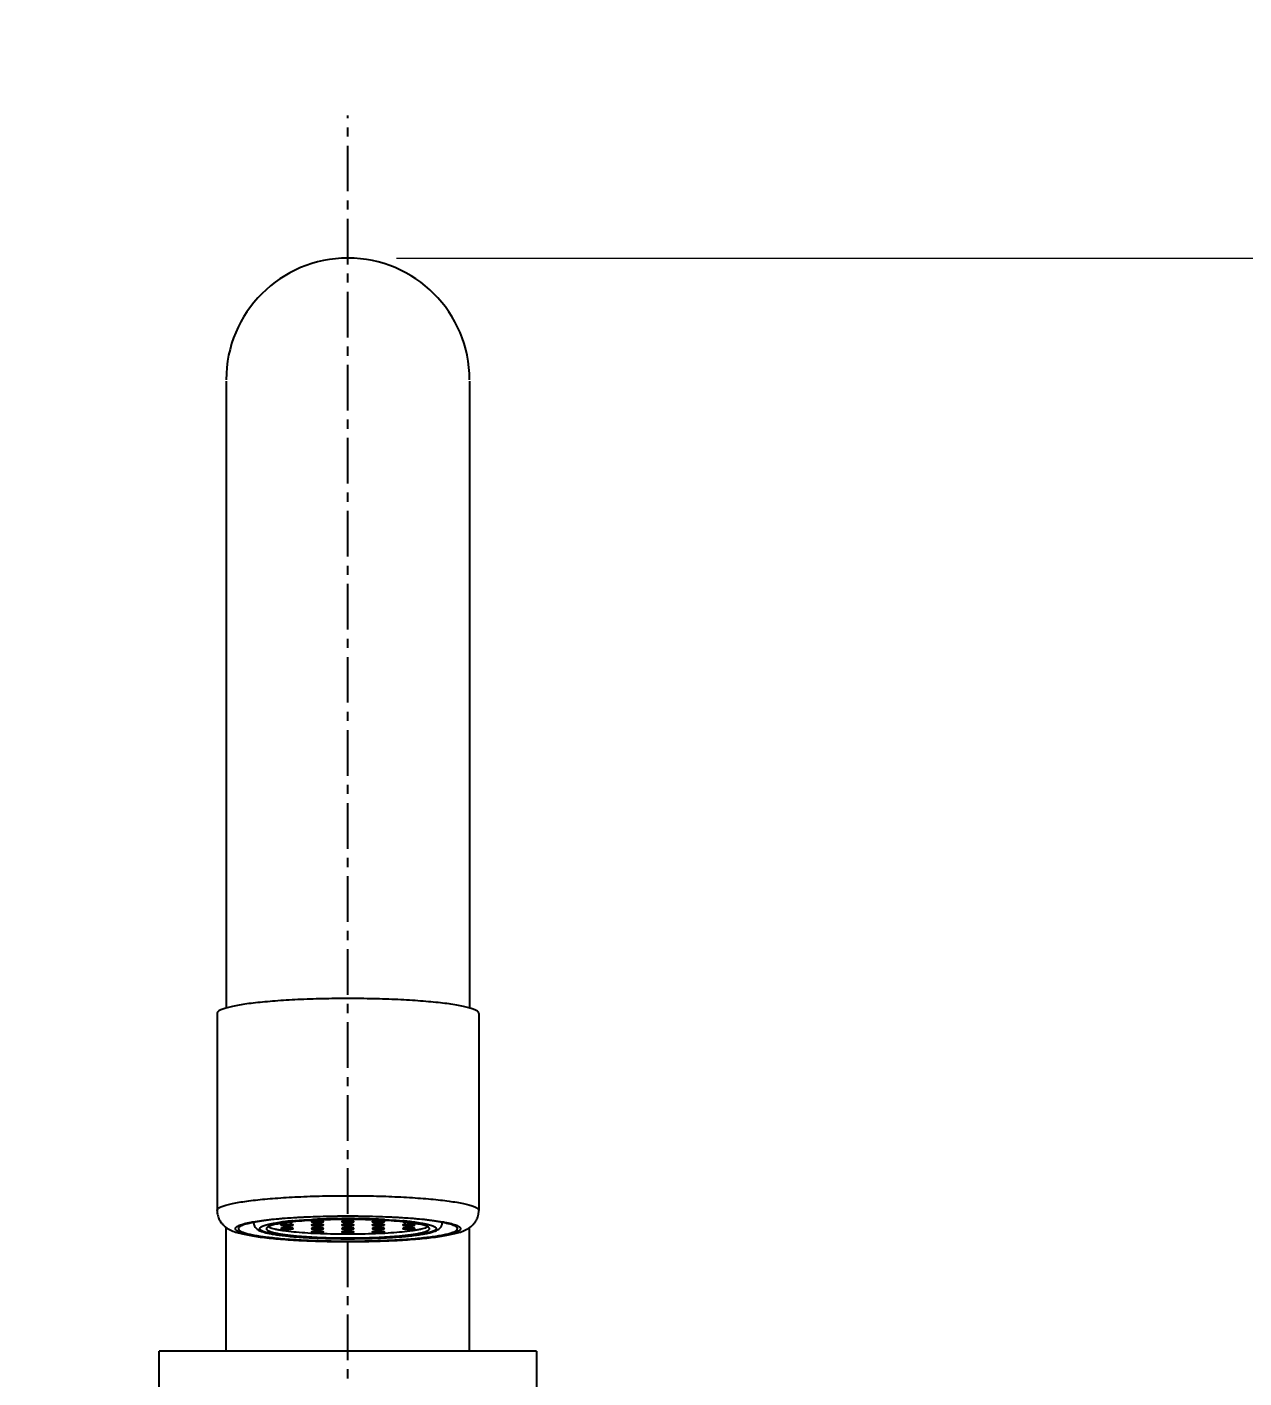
# Model space of a CAD drawing. Header units: millimetres. Extents: x 2282 to 3312, y -216 to 510.
# Drawn here: x 2455.3 to 2555.3, y 124.2 to 235.2 of the extents above; entities that cross this region are included whole.
import ezdxf

# ---------------------------------------------------------------- set-up
doc = ezdxf.new("R2010")
doc.units = ezdxf.units.MM
doc.linetypes.add('CENTER', pattern=[0.6, 0.375, -0.075, 0.075, -0.075])
doc.layers.add('BODY', color=7, linetype='Continuous')
doc.layers.add('标注', color=1, linetype='Continuous')
doc.styles.add('Daelim Dimension', font='')
doc.styles.get('Daelim Dimension').set_extended_font_data('나눔고딕')
doc.dimstyles.new('DEFAULT', dxfattribs={"dimscale": 2, "dimtxt": 2, "dimasz": 2, "dimexe": 0, "dimexo": 2, "dimgap": 1, "dimtad": 1, "dimdec": 1, "dimzin": 9, "dimdsep": 46, "dimtxsty": 'Daelim Dimension', "dimcen": 0.5, "dimclrd": 252, "dimclre": 252, "dimclrt": 3, "dimadec": 1, "dimazin": 0, "dimtfac": 1, "dimtdec": 1, "dimtix": 1, "dimtmove": 0, "dimatfit": 3, "dimfxl": 1, "dimtolj": 1, "dimtzin": 1, "dimlwd": 9, "dimlwe": 9, "dimarcsym": 0})

# ---------------------------------------------------------------- blocks, each defined once
blk = doc.blocks.new('*D6')
at = {"layer": 'BODY', "color": 5, "lineweight": 9, "ltscale": 0.7, "transparency": 16777216}
for p, q in [((2485.66, 216.24), (2683.6, 216.24)), ((2683.6, 48.25), (2683.6, 212.24)), ((2609.42, 44.25), (2683.6, 44.25))]:
    blk.add_line(p, q, dxfattribs=at)
at = {"layer": 'BODY', "color": 5, "ltscale": 0.7, "transparency": 16777216}
for points in [[(2682.94, 212.24), (2684.27, 212.24), (2683.6, 216.24)], [(2682.94, 48.25), (2684.27, 48.25), (2683.6, 44.25)]]:
    blk.add_solid(points, dxfattribs=at)
at = {"layer": 'Defpoints', "color": 0, "ltscale": 0.7, "transparency": 16777216}
for p in [(2481.66, 216.24), (2683.6, 216.24), (2605.42, 44.25)]:
    blk.add_point(p, dxfattribs=at)
at = {"layer": 'BODY', "color": 7, "ltscale": 0.7, "transparency": 16777216, "insert": (2670.82, 132.62), "char_height": 20, "attachment_point": 5, "rotation": 90, "style": 'Daelim Dimension'}
blk.add_mtext('\\A1;172', dxfattribs=at)
blk = doc.blocks.new('*D11')
at = {"layer": 'BODY', "color": 5, "lineweight": 9, "ltscale": 0.7, "transparency": 16777216}
for p, q in [((3021.75, 274.5), (2402.76, 274.5)), ((2402.76, 270.5), (2402.76, -75.56)), ((2428.79, -79.56), (2402.76, -79.56))]:
    blk.add_line(p, q, dxfattribs=at)
at = {"layer": 'BODY', "color": 5, "ltscale": 0.7, "transparency": 16777216}
for points in [[(2402.1, 270.5), (2403.43, 270.5), (2402.76, 274.5)], [(2402.1, -75.56), (2403.43, -75.56), (2402.76, -79.56)]]:
    blk.add_solid(points, dxfattribs=at)
at = {"layer": 'Defpoints', "color": 0, "ltscale": 0.7, "transparency": 16777216}
for p in [(3025.75, 274.5), (2402.76, -79.56), (2432.79, -79.56)]:
    blk.add_point(p, dxfattribs=at)
at = {"layer": 'BODY', "color": 7, "ltscale": 0.7, "transparency": 16777216, "insert": (2389.88, 97.47), "char_height": 20, "attachment_point": 5, "rotation": 90, "style": 'Daelim Dimension'}
blk.add_mtext('\\A1;1650', dxfattribs=at)

msp = doc.modelspace()

# ---------------------------------------------------------------- linework, layer by layer
at = {"color": 7, "linetype": 'Continuous'}
for p, q in [((2471.66, 206.14), (2471.66, 154.64)), ((2491.66, 206.14), (2491.66, 154.64)), ((2470.91, 154.2), (2470.91, 138)), ((2492.41, 154.2), (2492.41, 138)), ((2471.66, 126.45), (2471.66, 136.62)), ((2473.91, 137.03), (2473.91, 137.01)), ((2476.65, 137.02), (2476.64, 137.02)), ((2479.69, 137.24), (2479.66, 137.24)), ((2483.66, 137.24), (2483.64, 137.24)), ((2486.68, 137.02), (2486.67, 137.02)), ((2489.41, 137.03), (2489.41, 137.01)), ((2491.66, 126.45), (2491.66, 136.62)), ((2481.62, 135.69), (2481.66, 135.69)), ((2466.16, 119.45), (2466.16, 126.45)), ((2497.16, 126.45), (2466.16, 126.45)), ((2497.16, 126.45), (2497.16, 119.45))]:
    msp.add_line(p, q, dxfattribs=at)
at = {"color": 9, "linetype": 'Continuous'}
for p, q in [((2473.88, 137.08), (2473.9, 137.08)), ((2476.15, 137.05), (2476.16, 137.05)), ((2481.71, 137.34), (2481.66, 137.34)), ((2486.62, 137.11), (2486.66, 137.11)), ((2487.17, 137.05), (2487.18, 137.05)), ((2489.43, 137.08), (2489.44, 137.08)), ((2481.62, 135.69), (2481.66, 135.69))]:
    msp.add_line(p, q, dxfattribs=at)
at = {"color": 7, "linetype": 'Continuous'}
for centre, radius, start, end in [((2481.66, 206.24), 10, 0, 180), ((2479.31, 116.12), 21.07, 95.9987, 97.239), ((2479.62, 113.24), 23.96, 95.8793, 96.0124), ((2481.43, 87.51), 49.76, 92.0296, 92.6149), ((2481.64, 80.9), 56.37, 90.4815, 91.9814), ((2481.66, 78.42), 58.85, 89.5122, 90.4878), ((2481.72, 82.08), 55.19, 87.9973, 89.5346), ((2481.93, 88.19), 49.07, 87.381, 87.9746), ((2483.71, 113.28), 23.92, 83.9727, 84.12), ((2484.14, 117.12), 20.05, 82.73, 84.0157)]:
    msp.add_arc(centre, radius, start, end, dxfattribs=at)
at = {"color": 9, "linetype": 'Continuous'}
for centre, radius, start, end in [((2478.87, 116.51), 20.72, 96.1166, 97.5259), ((2479.36, 112.15), 25.1, 96.0096, 96.1682), ((2479.64, 109.5), 27.77, 95.1487, 96.0029), ((2481.25, 87), 50.32, 92.3911, 92.9544), ((2481.44, 82.76), 54.57, 91.8645, 92.3957), ((2481.64, 76.29), 61.05, 89.976, 91.8562), ((2481.67, 75.11), 62.23, 88.1611, 89.9664), ((2481.87, 82.16), 55.17, 87.6076, 88.1322), ((2482.04, 86.24), 51.09, 87.049, 87.605), ((2483.61, 108.74), 28.53, 83.9554, 84.8386), ((2484.32, 115.41), 21.82, 82.5072, 83.8518)]:
    msp.add_arc(centre, radius, start, end, dxfattribs=at)
at = {"color": 7, "linetype": 'Continuous'}
for points, knots in [([(2481.66, 155.42), (2480.96, 155.42), (2479.59, 155.4), (2477.9, 155.35), (2476.61, 155.28), (2475.71, 155.22), (2474.86, 155.14), (2474.08, 155.07), (2473.38, 154.98), (2472.75, 154.88), (2472.21, 154.78), (2471.82, 154.69), (2471.55, 154.61), (2471.38, 154.56), (2471.24, 154.5), (2471.12, 154.44), (2471.03, 154.38), (2470.97, 154.32), (2470.92, 154.26), (2470.91, 154.22), (2470.91, 154.2)], [0, 0, 0, 0, 0.191342, 0.375417, 0.462544, 0.545283, 0.622858, 0.694544, 0.759681, 0.81768, 0.868036, 0.910353, 0.928411, 0.944377, 0.958253, 0.97007, 0.979905, 0.987912, 0.994411, 1, 1, 1, 1]), ([(2492.41, 154.2), (2492.41, 154.22), (2492.4, 154.26), (2492.36, 154.32), (2492.29, 154.38), (2492.2, 154.44), (2492.08, 154.5), (2491.94, 154.56), (2491.78, 154.61), (2491.51, 154.69), (2491.12, 154.78), (2490.57, 154.88), (2489.95, 154.98), (2489.24, 155.07), (2488.46, 155.14), (2487.62, 155.22), (2486.71, 155.28), (2485.42, 155.35), (2483.73, 155.4), (2482.36, 155.42), (2481.66, 155.42)], [0, 0, 0, 0, 0.005589, 0.012088, 0.020095, 0.02993, 0.041747, 0.055622, 0.071589, 0.089646, 0.131963, 0.18232, 0.240318, 0.305455, 0.37714, 0.454715, 0.537454, 0.624581, 0.808657, 1, 1, 1, 1]), ([(2470.91, 138), (2470.91, 137.87), (2470.95, 137.6), (2471.09, 137.23), (2471.3, 136.93), (2471.53, 136.7), (2471.77, 136.54), (2472.06, 136.38), (2472.43, 136.23), (2472.9, 136.1), (2473.42, 135.99), (2474, 135.89), (2474.9, 135.77), (2476.19, 135.64), (2477.88, 135.53), (2479.73, 135.47), (2481.01, 135.45), (2481.66, 135.45)], [0, 0, 0, 0, 0.034854, 0.068498, 0.099577, 0.12705, 0.150926, 0.172193, 0.211547, 0.251938, 0.296446, 0.346273, 0.401759, 0.529049, 0.674934, 0.834042, 1, 1, 1, 1]), ([(2481.66, 135.45), (2482.31, 135.45), (2483.59, 135.47), (2485.44, 135.53), (2487.14, 135.64), (2488.42, 135.77), (2489.33, 135.89), (2489.91, 135.99), (2490.42, 136.1), (2490.9, 136.23), (2491.35, 136.41), (2491.73, 136.64), (2492.03, 136.93), (2492.2, 137.17), (2492.3, 137.4), (2492.39, 137.66), (2492.41, 137.87), (2492.41, 138)], [0, 0, 0, 0, 0.16597, 0.325088, 0.470982, 0.598274, 0.653759, 0.703585, 0.748094, 0.788489, 0.827849, 0.872906, 0.900386, 0.931451, 0.94807, 0.96515, 1, 1, 1, 1]), ([(2473.9, 137.03), (2473.81, 137.01), (2473.63, 136.97), (2473.38, 136.91), (2473.17, 136.85), (2472.99, 136.79), (2472.85, 136.72), (2472.76, 136.66), (2472.71, 136.62), (2472.68, 136.58), (2472.67, 136.55), (2472.66, 136.52), (2472.66, 136.51)], [0, 0, 0, 0, 0.209402, 0.394301, 0.554173, 0.688804, 0.798418, 0.884056, 0.918756, 0.948843, 0.975399, 1, 1, 1, 1]), ([(2472.66, 136.51), (2472.66, 136.5), (2472.67, 136.46), (2472.71, 136.41), (2472.76, 136.36), (2472.84, 136.31), (2472.94, 136.26), (2473.06, 136.21), (2473.19, 136.16), (2473.42, 136.1), (2473.75, 136.02), (2474.2, 135.94), (2474.73, 135.86), (2475.32, 135.79), (2475.97, 135.72), (2476.68, 135.66), (2477.43, 135.61), (2478.51, 135.55), (2479.93, 135.5), (2481.08, 135.49), (2481.66, 135.49)], [0, 0, 0, 0, 0.005589, 0.012087, 0.020096, 0.029929, 0.041746, 0.055623, 0.071588, 0.089646, 0.131963, 0.182321, 0.240318, 0.305455, 0.377141, 0.454715, 0.537454, 0.624582, 0.808656, 1, 1, 1, 1]), ([(2481.66, 137.53), (2480.89, 137.53), (2479.4, 137.51), (2477.59, 137.43), (2476.25, 137.33), (2475.37, 137.25), (2474.6, 137.15), (2474.12, 137.07), (2473.9, 137.03)], [0, 0, 0, 0, 0.297092, 0.574507, 0.700041, 0.813988, 0.914502, 1, 1, 1, 1]), ([(2473.91, 137.01), (2473.91, 136.97), (2473.92, 136.9), (2473.95, 136.77), (2474.03, 136.64), (2474.14, 136.52), (2474.29, 136.41), (2474.5, 136.31), (2474.78, 136.22), (2475.11, 136.14), (2475.49, 136.07), (2475.92, 136), (2476.41, 135.94), (2476.94, 135.88), (2477.74, 135.81), (2478.82, 135.75), (2480.19, 135.7), (2481.14, 135.69), (2481.62, 135.69)], [0, 0, 0, 0, 0.013351, 0.025812, 0.048672, 0.068309, 0.085474, 0.118046, 0.153473, 0.194416, 0.241759, 0.295665, 0.355952, 0.422234, 0.493978, 0.651291, 0.822116, 1, 1, 1, 1]), ([(2476.16, 136.95), (2476.07, 136.93), (2475.9, 136.9), (2475.65, 136.85), (2475.45, 136.8), (2475.28, 136.75), (2475.14, 136.69), (2475.06, 136.64), (2475.01, 136.6), (2474.98, 136.57), (2474.97, 136.54), (2474.96, 136.52), (2474.96, 136.51)], [0, 0, 0, 0, 0.211619, 0.398716, 0.560497, 0.696412, 0.806388, 0.891086, 0.924691, 0.953212, 0.977739, 1, 1, 1, 1]), ([(2474.96, 136.51), (2474.96, 136.5), (2474.97, 136.47), (2475, 136.43), (2475.04, 136.4), (2475.09, 136.36), (2475.17, 136.32), (2475.26, 136.29), (2475.36, 136.25), (2475.53, 136.2), (2475.77, 136.15), (2476.11, 136.08), (2476.5, 136.03), (2476.94, 135.97), (2477.43, 135.92), (2478.15, 135.86), (2479.13, 135.8), (2480.37, 135.76), (2481.23, 135.75), (2481.66, 135.75)], [0, 0, 0, 0, 0.005589, 0.012087, 0.020096, 0.029929, 0.041746, 0.055624, 0.071589, 0.089646, 0.131964, 0.182322, 0.240319, 0.305456, 0.377143, 0.454717, 0.62458, 0.808656, 1, 1, 1, 1]), ([(2481.66, 136.05), (2481.28, 136.05), (2480.53, 136.06), (2479.43, 136.09), (2478.39, 136.14), (2477.46, 136.21), (2476.75, 136.29), (2476.25, 136.36), (2475.93, 136.41), (2475.66, 136.47), (2475.43, 136.53), (2475.24, 136.59), (2475.14, 136.64), (2475.09, 136.66)], [0, 0, 0, 0, 0.172749, 0.340477, 0.498344, 0.64179, 0.766719, 0.821124, 0.86965, 0.911985, 0.947894, 0.977228, 1, 1, 1, 1]), ([(2476.64, 137.02), (2476.6, 137.01), (2476.44, 136.99), (2476.28, 136.97), (2476.16, 136.95)], [0, 0, 0, 0, 0.263451, 1, 1, 1, 1]), ([(2476.66, 136.87), (2476.6, 136.87), (2476.51, 136.87), (2476.39, 136.86), (2476.31, 136.85), (2476.25, 136.84), (2476.21, 136.84), (2476.19, 136.83), (2476.17, 136.82), (2476.16, 136.82), (2476.16, 136.81)], [0, 0, 0, 0, 0.375935, 0.545977, 0.695413, 0.81869, 0.911458, 0.945504, 0.97122, 1, 1, 1, 1]), ([(2476.16, 136.81), (2476.16, 136.81), (2476.17, 136.8), (2476.19, 136.79), (2476.21, 136.79), (2476.25, 136.78), (2476.31, 136.77), (2476.39, 136.76), (2476.51, 136.76), (2476.6, 136.75), (2476.66, 136.75)], [0, 0, 0, 0, 0.028787, 0.054504, 0.08855, 0.181321, 0.304599, 0.454034, 0.624078, 1, 1, 1, 1]), ([(2476.66, 136.58), (2476.6, 136.58), (2476.51, 136.58), (2476.39, 136.57), (2476.31, 136.57), (2476.25, 136.56), (2476.21, 136.55), (2476.19, 136.54), (2476.17, 136.54), (2476.16, 136.53), (2476.16, 136.53)], [0, 0, 0, 0, 0.375935, 0.545977, 0.695413, 0.81869, 0.911458, 0.945504, 0.97122, 1, 1, 1, 1]), ([(2476.16, 136.53), (2476.16, 136.52), (2476.17, 136.51), (2476.19, 136.51), (2476.21, 136.5), (2476.25, 136.49), (2476.31, 136.49), (2476.39, 136.48), (2476.51, 136.47), (2476.6, 136.47), (2476.66, 136.47)], [0, 0, 0, 0, 0.028787, 0.054504, 0.08855, 0.181321, 0.304599, 0.454034, 0.624078, 1, 1, 1, 1]), ([(2477.16, 136.81), (2477.16, 136.82), (2477.15, 136.82), (2477.14, 136.83), (2477.12, 136.84), (2477.07, 136.84), (2477.01, 136.85), (2476.94, 136.86), (2476.82, 136.87), (2476.73, 136.87), (2476.66, 136.87)], [0, 0, 0, 0, 0.028787, 0.054504, 0.08855, 0.181321, 0.304599, 0.454034, 0.624078, 1, 1, 1, 1]), ([(2476.66, 136.75), (2476.73, 136.75), (2476.82, 136.76), (2476.94, 136.76), (2477.01, 136.77), (2477.07, 136.78), (2477.12, 136.79), (2477.14, 136.79), (2477.15, 136.8), (2477.16, 136.81), (2477.16, 136.81)], [0, 0, 0, 0, 0.375935, 0.545977, 0.695413, 0.81869, 0.911458, 0.945504, 0.97122, 1, 1, 1, 1]), ([(2477.16, 136.53), (2477.16, 136.53), (2477.15, 136.54), (2477.14, 136.54), (2477.12, 136.55), (2477.07, 136.56), (2477.01, 136.57), (2476.94, 136.57), (2476.82, 136.58), (2476.73, 136.58), (2476.66, 136.58)], [0, 0, 0, 0, 0.028787, 0.054504, 0.08855, 0.181321, 0.304599, 0.454034, 0.624078, 1, 1, 1, 1]), ([(2476.66, 136.47), (2476.73, 136.47), (2476.82, 136.47), (2476.94, 136.48), (2477.01, 136.49), (2477.07, 136.49), (2477.12, 136.5), (2477.14, 136.51), (2477.15, 136.51), (2477.16, 136.52), (2477.16, 136.53)], [0, 0, 0, 0, 0.375935, 0.545977, 0.695413, 0.81869, 0.911458, 0.945504, 0.97122, 1, 1, 1, 1]), ([(2476.9, 137.04), (2476.94, 137.05), (2477.02, 137.05), (2477.09, 137.06), (2477.12, 137.07)], [0, 0, 0, 0, 0.586102, 1, 1, 1, 1]), ([(2479.16, 137.22), (2478.81, 137.2), (2478.14, 137.16), (2477.47, 137.11), (2477.16, 137.08)], [0, 0, 0, 0, 0.527276, 1, 1, 1, 1]), ([(2479.16, 137.15), (2479.1, 137.15), (2479.01, 137.15), (2478.89, 137.14), (2478.81, 137.14), (2478.75, 137.13), (2478.71, 137.12), (2478.69, 137.11), (2478.67, 137.11), (2478.66, 137.1), (2478.66, 137.09)], [0, 0, 0, 0, 0.375935, 0.545977, 0.695413, 0.81869, 0.911458, 0.945504, 0.97122, 1, 1, 1, 1]), ([(2478.66, 137.09), (2478.66, 137.09), (2478.67, 137.08), (2478.69, 137.08), (2478.71, 137.07), (2478.75, 137.06), (2478.81, 137.05), (2478.89, 137.05), (2479.01, 137.04), (2479.1, 137.04), (2479.16, 137.04)], [0, 0, 0, 0, 0.028787, 0.054504, 0.08855, 0.181321, 0.304599, 0.454034, 0.624078, 1, 1, 1, 1]), ([(2479.16, 136.87), (2479.1, 136.87), (2479.01, 136.87), (2478.89, 136.86), (2478.81, 136.85), (2478.75, 136.84), (2478.71, 136.84), (2478.69, 136.83), (2478.67, 136.82), (2478.66, 136.82), (2478.66, 136.81)], [0, 0, 0, 0, 0.375935, 0.545977, 0.695413, 0.81869, 0.911458, 0.945504, 0.97122, 1, 1, 1, 1]), ([(2478.66, 136.81), (2478.66, 136.81), (2478.67, 136.8), (2478.69, 136.79), (2478.71, 136.79), (2478.75, 136.78), (2478.81, 136.77), (2478.89, 136.76), (2479.01, 136.76), (2479.1, 136.75), (2479.16, 136.75)], [0, 0, 0, 0, 0.028787, 0.054504, 0.08855, 0.181321, 0.304599, 0.454034, 0.624078, 1, 1, 1, 1]), ([(2479.16, 136.58), (2479.1, 136.58), (2479.01, 136.58), (2478.89, 136.57), (2478.81, 136.57), (2478.75, 136.56), (2478.71, 136.55), (2478.69, 136.54), (2478.67, 136.54), (2478.66, 136.53), (2478.66, 136.53)], [0, 0, 0, 0, 0.375935, 0.545977, 0.695413, 0.81869, 0.911458, 0.945504, 0.97122, 1, 1, 1, 1]), ([(2478.66, 136.53), (2478.66, 136.52), (2478.67, 136.51), (2478.69, 136.51), (2478.71, 136.5), (2478.75, 136.49), (2478.81, 136.49), (2478.89, 136.48), (2479.01, 136.47), (2479.1, 136.47), (2479.16, 136.47)], [0, 0, 0, 0, 0.028787, 0.054504, 0.08855, 0.181321, 0.304599, 0.454034, 0.624078, 1, 1, 1, 1]), ([(2479.66, 137.09), (2479.66, 137.1), (2479.65, 137.11), (2479.64, 137.11), (2479.62, 137.12), (2479.57, 137.13), (2479.51, 137.14), (2479.44, 137.14), (2479.32, 137.15), (2479.23, 137.15), (2479.16, 137.15)], [0, 0, 0, 0, 0.028787, 0.054504, 0.08855, 0.181321, 0.304599, 0.454034, 0.624078, 1, 1, 1, 1]), ([(2479.16, 137.04), (2479.23, 137.04), (2479.32, 137.04), (2479.44, 137.05), (2479.51, 137.05), (2479.57, 137.06), (2479.62, 137.07), (2479.64, 137.08), (2479.65, 137.08), (2479.66, 137.09), (2479.66, 137.09)], [0, 0, 0, 0, 0.375935, 0.545977, 0.695413, 0.81869, 0.911458, 0.945504, 0.97122, 1, 1, 1, 1]), ([(2479.66, 136.81), (2479.66, 136.82), (2479.65, 136.82), (2479.64, 136.83), (2479.62, 136.84), (2479.57, 136.84), (2479.51, 136.85), (2479.44, 136.86), (2479.32, 136.87), (2479.23, 136.87), (2479.16, 136.87)], [0, 0, 0, 0, 0.028787, 0.054504, 0.08855, 0.181321, 0.304599, 0.454034, 0.624078, 1, 1, 1, 1]), ([(2479.16, 136.75), (2479.23, 136.75), (2479.32, 136.76), (2479.44, 136.76), (2479.51, 136.77), (2479.57, 136.78), (2479.62, 136.79), (2479.64, 136.79), (2479.65, 136.8), (2479.66, 136.81), (2479.66, 136.81)], [0, 0, 0, 0, 0.375935, 0.545977, 0.695413, 0.81869, 0.911458, 0.945504, 0.97122, 1, 1, 1, 1]), ([(2479.66, 136.53), (2479.66, 136.53), (2479.65, 136.54), (2479.64, 136.54), (2479.62, 136.55), (2479.57, 136.56), (2479.51, 136.57), (2479.44, 136.57), (2479.32, 136.58), (2479.23, 136.58), (2479.16, 136.58)], [0, 0, 0, 0, 0.028787, 0.054504, 0.08855, 0.181321, 0.304599, 0.454034, 0.624078, 1, 1, 1, 1]), ([(2479.16, 136.47), (2479.23, 136.47), (2479.32, 136.47), (2479.44, 136.48), (2479.51, 136.49), (2479.57, 136.49), (2479.62, 136.5), (2479.64, 136.51), (2479.65, 136.51), (2479.66, 136.52), (2479.66, 136.53)], [0, 0, 0, 0, 0.375935, 0.545977, 0.695413, 0.81869, 0.911458, 0.945504, 0.97122, 1, 1, 1, 1]), ([(2481.66, 137.15), (2481.6, 137.15), (2481.51, 137.15), (2481.39, 137.14), (2481.31, 137.14), (2481.25, 137.13), (2481.21, 137.12), (2481.19, 137.11), (2481.17, 137.11), (2481.16, 137.1), (2481.16, 137.09)], [0, 0, 0, 0, 0.375935, 0.545977, 0.695413, 0.81869, 0.911458, 0.945504, 0.97122, 1, 1, 1, 1]), ([(2481.16, 137.09), (2481.16, 137.09), (2481.17, 137.08), (2481.19, 137.08), (2481.21, 137.07), (2481.25, 137.06), (2481.31, 137.05), (2481.39, 137.05), (2481.51, 137.04), (2481.6, 137.04), (2481.66, 137.04)], [0, 0, 0, 0, 0.028787, 0.054504, 0.08855, 0.181321, 0.304599, 0.454034, 0.624078, 1, 1, 1, 1]), ([(2481.66, 136.87), (2481.6, 136.87), (2481.51, 136.87), (2481.39, 136.86), (2481.31, 136.85), (2481.25, 136.84), (2481.21, 136.84), (2481.19, 136.83), (2481.17, 136.82), (2481.16, 136.82), (2481.16, 136.81)], [0, 0, 0, 0, 0.375935, 0.545977, 0.695413, 0.81869, 0.911458, 0.945504, 0.97122, 1, 1, 1, 1]), ([(2481.16, 136.81), (2481.16, 136.81), (2481.17, 136.8), (2481.19, 136.79), (2481.21, 136.79), (2481.25, 136.78), (2481.31, 136.77), (2481.39, 136.76), (2481.51, 136.76), (2481.6, 136.75), (2481.66, 136.75)], [0, 0, 0, 0, 0.028787, 0.054504, 0.08855, 0.181321, 0.304599, 0.454034, 0.624078, 1, 1, 1, 1]), ([(2481.66, 136.58), (2481.6, 136.58), (2481.51, 136.58), (2481.39, 136.57), (2481.31, 136.57), (2481.25, 136.56), (2481.21, 136.55), (2481.19, 136.54), (2481.17, 136.54), (2481.16, 136.53), (2481.16, 136.53)], [0, 0, 0, 0, 0.375935, 0.545977, 0.695413, 0.81869, 0.911458, 0.945504, 0.97122, 1, 1, 1, 1]), ([(2481.16, 136.53), (2481.16, 136.52), (2481.17, 136.51), (2481.19, 136.51), (2481.21, 136.5), (2481.25, 136.49), (2481.31, 136.49), (2481.39, 136.48), (2481.51, 136.47), (2481.6, 136.47), (2481.66, 136.47)], [0, 0, 0, 0, 0.028787, 0.054504, 0.08855, 0.181321, 0.304599, 0.454034, 0.624078, 1, 1, 1, 1]), ([(2489.42, 137.03), (2489.2, 137.07), (2488.73, 137.15), (2487.95, 137.25), (2487.08, 137.33), (2485.74, 137.43), (2483.92, 137.51), (2482.43, 137.53), (2481.66, 137.53)], [0, 0, 0, 0, 0.085492, 0.186001, 0.299946, 0.42548, 0.702899, 1, 1, 1, 1]), ([(2482.16, 137.09), (2482.16, 137.1), (2482.15, 137.11), (2482.14, 137.11), (2482.12, 137.12), (2482.07, 137.13), (2482.01, 137.14), (2481.94, 137.14), (2481.82, 137.15), (2481.73, 137.15), (2481.66, 137.15)], [0, 0, 0, 0, 0.028787, 0.054504, 0.08855, 0.181321, 0.304599, 0.454034, 0.624078, 1, 1, 1, 1]), ([(2481.66, 137.04), (2481.73, 137.04), (2481.82, 137.04), (2481.94, 137.05), (2482.01, 137.05), (2482.07, 137.06), (2482.12, 137.07), (2482.14, 137.08), (2482.15, 137.08), (2482.16, 137.09), (2482.16, 137.09)], [0, 0, 0, 0, 0.375935, 0.545977, 0.695413, 0.81869, 0.911458, 0.945504, 0.97122, 1, 1, 1, 1]), ([(2481.66, 135.69), (2482.15, 135.69), (2483.1, 135.7), (2484.48, 135.74), (2485.56, 135.81), (2486.37, 135.88), (2486.9, 135.93), (2487.39, 136), (2487.83, 136.07), (2488.21, 136.14), (2488.54, 136.22), (2488.78, 136.3), (2488.95, 136.37), (2489.07, 136.44), (2489.16, 136.51), (2489.24, 136.58), (2489.29, 136.64), (2489.34, 136.72), (2489.38, 136.8), (2489.41, 136.9), (2489.41, 136.97), (2489.41, 137.01)], [0, 0, 0, 0, 0.177669, 0.348448, 0.505824, 0.577627, 0.643973, 0.70433, 0.758304, 0.805702, 0.84668, 0.882111, 0.898455, 0.914663, 0.931799, 0.941153, 0.951329, 0.962448, 0.974286, 0.986742, 1, 1, 1, 1]), ([(2482.16, 136.81), (2482.16, 136.82), (2482.15, 136.82), (2482.14, 136.83), (2482.12, 136.84), (2482.07, 136.84), (2482.01, 136.85), (2481.94, 136.86), (2481.82, 136.87), (2481.73, 136.87), (2481.66, 136.87)], [0, 0, 0, 0, 0.028787, 0.054504, 0.08855, 0.181321, 0.304599, 0.454034, 0.624078, 1, 1, 1, 1]), ([(2481.66, 136.75), (2481.73, 136.75), (2481.82, 136.76), (2481.94, 136.76), (2482.01, 136.77), (2482.07, 136.78), (2482.12, 136.79), (2482.14, 136.79), (2482.15, 136.8), (2482.16, 136.81), (2482.16, 136.81)], [0, 0, 0, 0, 0.375935, 0.545977, 0.695413, 0.81869, 0.911458, 0.945504, 0.97122, 1, 1, 1, 1]), ([(2488.23, 136.66), (2488.19, 136.64), (2488.08, 136.59), (2487.9, 136.53), (2487.67, 136.47), (2487.39, 136.41), (2487.08, 136.36), (2486.58, 136.29), (2485.87, 136.21), (2484.93, 136.14), (2483.9, 136.09), (2482.8, 136.06), (2482.04, 136.05), (2481.66, 136.05)], [0, 0, 0, 0, 0.022771, 0.052105, 0.088013, 0.130348, 0.178874, 0.233278, 0.358207, 0.501652, 0.659521, 0.82725, 1, 1, 1, 1]), ([(2482.16, 136.53), (2482.16, 136.53), (2482.15, 136.54), (2482.14, 136.54), (2482.12, 136.55), (2482.07, 136.56), (2482.01, 136.57), (2481.94, 136.57), (2481.82, 136.58), (2481.73, 136.58), (2481.66, 136.58)], [0, 0, 0, 0, 0.028787, 0.054504, 0.08855, 0.181321, 0.304599, 0.454034, 0.624078, 1, 1, 1, 1]), ([(2481.66, 136.47), (2481.73, 136.47), (2481.82, 136.47), (2481.94, 136.48), (2482.01, 136.49), (2482.07, 136.49), (2482.12, 136.5), (2482.14, 136.51), (2482.15, 136.51), (2482.16, 136.52), (2482.16, 136.53)], [0, 0, 0, 0, 0.375935, 0.545977, 0.695413, 0.81869, 0.911458, 0.945504, 0.97122, 1, 1, 1, 1]), ([(2481.66, 135.75), (2482.1, 135.75), (2482.95, 135.76), (2484.19, 135.8), (2485.18, 135.86), (2485.9, 135.92), (2486.39, 135.97), (2486.83, 136.03), (2487.22, 136.08), (2487.55, 136.15), (2487.8, 136.2), (2487.97, 136.25), (2488.07, 136.29), (2488.16, 136.32), (2488.23, 136.36), (2488.29, 136.4), (2488.33, 136.43), (2488.36, 136.47), (2488.36, 136.5), (2488.36, 136.51)], [0, 0, 0, 0, 0.191344, 0.375419, 0.545282, 0.622857, 0.694544, 0.759681, 0.817679, 0.868037, 0.910354, 0.928412, 0.944377, 0.958254, 0.970071, 0.979904, 0.987913, 0.994411, 1, 1, 1, 1]), ([(2481.66, 135.49), (2482.25, 135.49), (2483.4, 135.5), (2484.81, 135.55), (2485.89, 135.61), (2486.65, 135.66), (2487.35, 135.72), (2488.01, 135.79), (2488.6, 135.86), (2489.12, 135.94), (2489.58, 136.02), (2489.91, 136.1), (2490.13, 136.16), (2490.27, 136.21), (2490.39, 136.26), (2490.49, 136.31), (2490.56, 136.36), (2490.62, 136.41), (2490.65, 136.46), (2490.66, 136.5), (2490.66, 136.51)], [0, 0, 0, 0, 0.191343, 0.375417, 0.462545, 0.545284, 0.622858, 0.694545, 0.759682, 0.81768, 0.868037, 0.910354, 0.928412, 0.944377, 0.958254, 0.970071, 0.979904, 0.987913, 0.994411, 1, 1, 1, 1]), ([(2484.16, 137.15), (2484.1, 137.15), (2484.01, 137.15), (2483.89, 137.14), (2483.81, 137.14), (2483.75, 137.13), (2483.71, 137.12), (2483.69, 137.11), (2483.67, 137.11), (2483.66, 137.1), (2483.66, 137.09)], [0, 0, 0, 0, 0.375935, 0.545977, 0.695413, 0.81869, 0.911458, 0.945504, 0.97122, 1, 1, 1, 1]), ([(2483.66, 137.09), (2483.66, 137.09), (2483.67, 137.08), (2483.69, 137.08), (2483.71, 137.07), (2483.75, 137.06), (2483.81, 137.05), (2483.89, 137.05), (2484.01, 137.04), (2484.1, 137.04), (2484.16, 137.04)], [0, 0, 0, 0, 0.028787, 0.054504, 0.08855, 0.181321, 0.304599, 0.454034, 0.624078, 1, 1, 1, 1]), ([(2484.16, 136.87), (2484.1, 136.87), (2484.01, 136.87), (2483.89, 136.86), (2483.81, 136.85), (2483.75, 136.84), (2483.71, 136.84), (2483.69, 136.83), (2483.67, 136.82), (2483.66, 136.82), (2483.66, 136.81)], [0, 0, 0, 0, 0.375935, 0.545977, 0.695413, 0.81869, 0.911458, 0.945504, 0.97122, 1, 1, 1, 1]), ([(2483.66, 136.81), (2483.66, 136.81), (2483.67, 136.8), (2483.69, 136.79), (2483.71, 136.79), (2483.75, 136.78), (2483.81, 136.77), (2483.89, 136.76), (2484.01, 136.76), (2484.1, 136.75), (2484.16, 136.75)], [0, 0, 0, 0, 0.028787, 0.054504, 0.08855, 0.181321, 0.304599, 0.454034, 0.624078, 1, 1, 1, 1]), ([(2484.16, 136.58), (2484.1, 136.58), (2484.01, 136.58), (2483.89, 136.57), (2483.81, 136.57), (2483.75, 136.56), (2483.71, 136.55), (2483.69, 136.54), (2483.67, 136.54), (2483.66, 136.53), (2483.66, 136.53)], [0, 0, 0, 0, 0.375935, 0.545977, 0.695413, 0.81869, 0.911458, 0.945504, 0.97122, 1, 1, 1, 1]), ([(2483.66, 136.53), (2483.66, 136.52), (2483.67, 136.51), (2483.69, 136.51), (2483.71, 136.5), (2483.75, 136.49), (2483.81, 136.49), (2483.89, 136.48), (2484.01, 136.47), (2484.1, 136.47), (2484.16, 136.47)], [0, 0, 0, 0, 0.028787, 0.054504, 0.08855, 0.181321, 0.304599, 0.454034, 0.624078, 1, 1, 1, 1]), ([(2484.66, 137.09), (2484.66, 137.1), (2484.65, 137.11), (2484.64, 137.11), (2484.62, 137.12), (2484.57, 137.13), (2484.51, 137.14), (2484.44, 137.14), (2484.32, 137.15), (2484.23, 137.15), (2484.16, 137.15)], [0, 0, 0, 0, 0.028787, 0.054504, 0.08855, 0.181321, 0.304599, 0.454034, 0.624078, 1, 1, 1, 1]), ([(2484.16, 137.04), (2484.23, 137.04), (2484.32, 137.04), (2484.44, 137.05), (2484.51, 137.05), (2484.57, 137.06), (2484.62, 137.07), (2484.64, 137.08), (2484.65, 137.08), (2484.66, 137.09), (2484.66, 137.09)], [0, 0, 0, 0, 0.375935, 0.545977, 0.695413, 0.81869, 0.911458, 0.945504, 0.97122, 1, 1, 1, 1]), ([(2484.66, 136.81), (2484.66, 136.82), (2484.65, 136.82), (2484.64, 136.83), (2484.62, 136.84), (2484.57, 136.84), (2484.51, 136.85), (2484.44, 136.86), (2484.32, 136.87), (2484.23, 136.87), (2484.16, 136.87)], [0, 0, 0, 0, 0.028787, 0.054504, 0.08855, 0.181321, 0.304599, 0.454034, 0.624078, 1, 1, 1, 1]), ([(2484.16, 136.75), (2484.23, 136.75), (2484.32, 136.76), (2484.44, 136.76), (2484.51, 136.77), (2484.57, 136.78), (2484.62, 136.79), (2484.64, 136.79), (2484.65, 136.8), (2484.66, 136.81), (2484.66, 136.81)], [0, 0, 0, 0, 0.375935, 0.545977, 0.695413, 0.81869, 0.911458, 0.945504, 0.97122, 1, 1, 1, 1]), ([(2484.66, 136.53), (2484.66, 136.53), (2484.65, 136.54), (2484.64, 136.54), (2484.62, 136.55), (2484.57, 136.56), (2484.51, 136.57), (2484.44, 136.57), (2484.32, 136.58), (2484.23, 136.58), (2484.16, 136.58)], [0, 0, 0, 0, 0.028787, 0.054504, 0.08855, 0.181321, 0.304599, 0.454034, 0.624078, 1, 1, 1, 1]), ([(2484.16, 136.47), (2484.23, 136.47), (2484.32, 136.47), (2484.44, 136.48), (2484.51, 136.49), (2484.57, 136.49), (2484.62, 136.5), (2484.64, 136.51), (2484.65, 136.51), (2484.66, 136.52), (2484.66, 136.53)], [0, 0, 0, 0, 0.375935, 0.545977, 0.695413, 0.81869, 0.911458, 0.945504, 0.97122, 1, 1, 1, 1]), ([(2486.17, 137.08), (2485.85, 137.11), (2485.19, 137.16), (2484.52, 137.2), (2484.17, 137.22)], [0, 0, 0, 0, 0.472716, 1, 1, 1, 1]), ([(2486.66, 136.87), (2486.6, 136.87), (2486.51, 136.87), (2486.39, 136.86), (2486.31, 136.85), (2486.25, 136.84), (2486.21, 136.84), (2486.19, 136.83), (2486.17, 136.82), (2486.16, 136.82), (2486.16, 136.81)], [0, 0, 0, 0, 0.375935, 0.545977, 0.695413, 0.81869, 0.911458, 0.945504, 0.97122, 1, 1, 1, 1]), ([(2486.16, 136.81), (2486.16, 136.81), (2486.17, 136.8), (2486.19, 136.79), (2486.21, 136.79), (2486.25, 136.78), (2486.31, 136.77), (2486.39, 136.76), (2486.51, 136.76), (2486.6, 136.75), (2486.66, 136.75)], [0, 0, 0, 0, 0.028787, 0.054504, 0.08855, 0.181321, 0.304599, 0.454034, 0.624078, 1, 1, 1, 1]), ([(2486.66, 136.58), (2486.6, 136.58), (2486.51, 136.58), (2486.39, 136.57), (2486.31, 136.57), (2486.25, 136.56), (2486.21, 136.55), (2486.19, 136.54), (2486.17, 136.54), (2486.16, 136.53), (2486.16, 136.53)], [0, 0, 0, 0, 0.375935, 0.545977, 0.695413, 0.81869, 0.911458, 0.945504, 0.97122, 1, 1, 1, 1]), ([(2486.16, 136.53), (2486.16, 136.52), (2486.17, 136.51), (2486.19, 136.51), (2486.21, 136.5), (2486.25, 136.49), (2486.31, 136.49), (2486.39, 136.48), (2486.51, 136.47), (2486.6, 136.47), (2486.66, 136.47)], [0, 0, 0, 0, 0.028787, 0.054504, 0.08855, 0.181321, 0.304599, 0.454034, 0.624078, 1, 1, 1, 1]), ([(2486.21, 137.07), (2486.24, 137.06), (2486.31, 137.05), (2486.38, 137.05), (2486.42, 137.04)], [0, 0, 0, 0, 0.413936, 1, 1, 1, 1]), ([(2487.16, 136.81), (2487.16, 136.82), (2487.15, 136.82), (2487.14, 136.83), (2487.12, 136.84), (2487.07, 136.84), (2487.01, 136.85), (2486.94, 136.86), (2486.82, 136.87), (2486.73, 136.87), (2486.66, 136.87)], [0, 0, 0, 0, 0.028787, 0.054504, 0.08855, 0.181321, 0.304599, 0.454034, 0.624078, 1, 1, 1, 1]), ([(2486.66, 136.75), (2486.73, 136.75), (2486.82, 136.76), (2486.94, 136.76), (2487.01, 136.77), (2487.07, 136.78), (2487.12, 136.79), (2487.14, 136.79), (2487.15, 136.8), (2487.16, 136.81), (2487.16, 136.81)], [0, 0, 0, 0, 0.375935, 0.545977, 0.695413, 0.81869, 0.911458, 0.945504, 0.97122, 1, 1, 1, 1]), ([(2487.16, 136.53), (2487.16, 136.53), (2487.15, 136.54), (2487.14, 136.54), (2487.12, 136.55), (2487.07, 136.56), (2487.01, 136.57), (2486.94, 136.57), (2486.82, 136.58), (2486.73, 136.58), (2486.66, 136.58)], [0, 0, 0, 0, 0.028787, 0.054504, 0.08855, 0.181321, 0.304599, 0.454034, 0.624078, 1, 1, 1, 1]), ([(2486.66, 136.47), (2486.73, 136.47), (2486.82, 136.47), (2486.94, 136.48), (2487.01, 136.49), (2487.07, 136.49), (2487.12, 136.5), (2487.14, 136.51), (2487.15, 136.51), (2487.16, 136.52), (2487.16, 136.53)], [0, 0, 0, 0, 0.375935, 0.545977, 0.695413, 0.81869, 0.911458, 0.945504, 0.97122, 1, 1, 1, 1]), ([(2487.17, 136.95), (2487.13, 136.95), (2486.97, 136.98), (2486.81, 137), (2486.68, 137.02)], [0, 0, 0, 0, 0.236371, 1, 1, 1, 1]), ([(2488.36, 136.51), (2488.36, 136.52), (2488.36, 136.54), (2488.34, 136.57), (2488.32, 136.6), (2488.27, 136.64), (2488.18, 136.69), (2488.05, 136.75), (2487.88, 136.8), (2487.67, 136.85), (2487.43, 136.9), (2487.26, 136.93), (2487.17, 136.95)], [0, 0, 0, 0, 0.02226, 0.046787, 0.075307, 0.108912, 0.193611, 0.303587, 0.439502, 0.601284, 0.788381, 1, 1, 1, 1]), ([(2490.66, 136.51), (2490.66, 136.52), (2490.66, 136.55), (2490.64, 136.58), (2490.62, 136.62), (2490.57, 136.66), (2490.48, 136.72), (2490.34, 136.79), (2490.16, 136.85), (2489.95, 136.91), (2489.7, 136.97), (2489.52, 137.01), (2489.42, 137.03)], [0, 0, 0, 0, 0.024603, 0.051162, 0.081251, 0.115953, 0.201592, 0.311206, 0.445836, 0.605705, 0.790601, 1, 1, 1, 1]), ([(2479.16, 136.3), (2479.1, 136.3), (2479.01, 136.3), (2478.89, 136.29), (2478.81, 136.28), (2478.75, 136.28), (2478.71, 136.27), (2478.69, 136.26), (2478.67, 136.25), (2478.66, 136.25), (2478.66, 136.24)], [0, 0, 0, 0, 0.375935, 0.545977, 0.695413, 0.81869, 0.911458, 0.945504, 0.97122, 1, 1, 1, 1]), ([(2478.66, 136.24), (2478.66, 136.24), (2478.67, 136.23), (2478.69, 136.23), (2478.71, 136.22), (2478.75, 136.21), (2478.81, 136.2), (2478.89, 136.19), (2479.01, 136.19), (2479.1, 136.19), (2479.16, 136.19)], [0, 0, 0, 0, 0.028787, 0.054504, 0.08855, 0.181321, 0.304599, 0.454034, 0.624078, 1, 1, 1, 1]), ([(2479.66, 136.24), (2479.66, 136.25), (2479.65, 136.25), (2479.64, 136.26), (2479.62, 136.27), (2479.57, 136.28), (2479.51, 136.28), (2479.44, 136.29), (2479.32, 136.3), (2479.23, 136.3), (2479.16, 136.3)], [0, 0, 0, 0, 0.028787, 0.054504, 0.08855, 0.181321, 0.304599, 0.454034, 0.624078, 1, 1, 1, 1]), ([(2479.16, 136.19), (2479.23, 136.19), (2479.32, 136.19), (2479.44, 136.19), (2479.51, 136.2), (2479.57, 136.21), (2479.62, 136.22), (2479.64, 136.23), (2479.65, 136.23), (2479.66, 136.24), (2479.66, 136.24)], [0, 0, 0, 0, 0.375935, 0.545977, 0.695413, 0.81869, 0.911458, 0.945504, 0.97122, 1, 1, 1, 1]), ([(2481.66, 136.3), (2481.6, 136.3), (2481.51, 136.3), (2481.39, 136.29), (2481.31, 136.28), (2481.25, 136.28), (2481.21, 136.27), (2481.19, 136.26), (2481.17, 136.25), (2481.16, 136.25), (2481.16, 136.24)], [0, 0, 0, 0, 0.375935, 0.545977, 0.695413, 0.81869, 0.911458, 0.945504, 0.97122, 1, 1, 1, 1]), ([(2481.16, 136.24), (2481.16, 136.24), (2481.17, 136.23), (2481.19, 136.23), (2481.21, 136.22), (2481.25, 136.21), (2481.31, 136.2), (2481.39, 136.19), (2481.51, 136.19), (2481.6, 136.19), (2481.66, 136.19)], [0, 0, 0, 0, 0.028787, 0.054504, 0.08855, 0.181321, 0.304599, 0.454034, 0.624078, 1, 1, 1, 1]), ([(2482.16, 136.24), (2482.16, 136.25), (2482.15, 136.25), (2482.14, 136.26), (2482.12, 136.27), (2482.07, 136.28), (2482.01, 136.28), (2481.94, 136.29), (2481.82, 136.3), (2481.73, 136.3), (2481.66, 136.3)], [0, 0, 0, 0, 0.028787, 0.054504, 0.08855, 0.181321, 0.304599, 0.454034, 0.624078, 1, 1, 1, 1]), ([(2481.66, 136.19), (2481.73, 136.19), (2481.82, 136.19), (2481.94, 136.19), (2482.01, 136.2), (2482.07, 136.21), (2482.12, 136.22), (2482.14, 136.23), (2482.15, 136.23), (2482.16, 136.24), (2482.16, 136.24)], [0, 0, 0, 0, 0.375935, 0.545977, 0.695413, 0.81869, 0.911458, 0.945504, 0.97122, 1, 1, 1, 1]), ([(2484.16, 136.3), (2484.1, 136.3), (2484.01, 136.3), (2483.89, 136.29), (2483.81, 136.28), (2483.75, 136.28), (2483.71, 136.27), (2483.69, 136.26), (2483.67, 136.25), (2483.66, 136.25), (2483.66, 136.24)], [0, 0, 0, 0, 0.375935, 0.545977, 0.695413, 0.81869, 0.911458, 0.945504, 0.97122, 1, 1, 1, 1]), ([(2483.66, 136.24), (2483.66, 136.24), (2483.67, 136.23), (2483.69, 136.23), (2483.71, 136.22), (2483.75, 136.21), (2483.81, 136.2), (2483.89, 136.19), (2484.01, 136.19), (2484.1, 136.19), (2484.16, 136.19)], [0, 0, 0, 0, 0.028787, 0.054504, 0.08855, 0.181321, 0.304599, 0.454034, 0.624078, 1, 1, 1, 1]), ([(2484.66, 136.24), (2484.66, 136.25), (2484.65, 136.25), (2484.64, 136.26), (2484.62, 136.27), (2484.57, 136.28), (2484.51, 136.28), (2484.44, 136.29), (2484.32, 136.3), (2484.23, 136.3), (2484.16, 136.3)], [0, 0, 0, 0, 0.028787, 0.054504, 0.08855, 0.181321, 0.304599, 0.454034, 0.624078, 1, 1, 1, 1]), ([(2484.16, 136.19), (2484.23, 136.19), (2484.32, 136.19), (2484.44, 136.19), (2484.51, 136.2), (2484.57, 136.21), (2484.62, 136.22), (2484.64, 136.23), (2484.65, 136.23), (2484.66, 136.24), (2484.66, 136.24)], [0, 0, 0, 0, 0.375935, 0.545977, 0.695413, 0.81869, 0.911458, 0.945504, 0.97122, 1, 1, 1, 1])]:
    msp.add_open_spline(points, degree=3, knots=knots, dxfattribs=at)
at = {"color": 9, "linetype": 'Continuous'}
for points, knots in [([(2470.91, 138), (2470.91, 138.02), (2470.92, 138.07), (2470.97, 138.13), (2471.03, 138.19), (2471.12, 138.25), (2471.24, 138.3), (2471.38, 138.36), (2471.55, 138.42), (2471.82, 138.5), (2472.21, 138.59), (2472.75, 138.69), (2473.38, 138.78), (2474.08, 138.87), (2474.86, 138.95), (2475.71, 139.02), (2476.61, 139.08), (2477.9, 139.15), (2479.59, 139.21), (2480.96, 139.22), (2481.66, 139.22)], [0, 0, 0, 0, 0.005589, 0.012088, 0.020095, 0.02993, 0.041747, 0.055622, 0.071589, 0.089647, 0.131964, 0.182321, 0.240319, 0.305456, 0.377142, 0.454717, 0.537456, 0.624583, 0.808658, 1, 1, 1, 1]), ([(2481.66, 139.22), (2482.36, 139.22), (2483.73, 139.21), (2485.42, 139.15), (2486.71, 139.08), (2487.62, 139.02), (2488.46, 138.95), (2489.24, 138.87), (2489.95, 138.78), (2490.57, 138.69), (2491.12, 138.59), (2491.51, 138.5), (2491.78, 138.42), (2491.94, 138.36), (2492.08, 138.3), (2492.2, 138.25), (2492.29, 138.19), (2492.36, 138.13), (2492.4, 138.07), (2492.41, 138.02), (2492.41, 138)], [0, 0, 0, 0, 0.191342, 0.375417, 0.462544, 0.545283, 0.622858, 0.694544, 0.759681, 0.817679, 0.868036, 0.910353, 0.928411, 0.944378, 0.958253, 0.97007, 0.979905, 0.987912, 0.994411, 1, 1, 1, 1]), ([(2481.66, 135.46), (2481.25, 135.46), (2480.44, 135.47), (2479.23, 135.5), (2478.07, 135.54), (2476.97, 135.6), (2475.96, 135.68), (2475.05, 135.77), (2474.36, 135.86), (2473.87, 135.94), (2473.56, 136), (2473.28, 136.07), (2473.04, 136.13), (2472.84, 136.2), (2472.67, 136.26), (2472.55, 136.33), (2472.47, 136.39), (2472.43, 136.44), (2472.42, 136.48), (2472.41, 136.51), (2472.42, 136.55), (2472.43, 136.59), (2472.47, 136.64), (2472.55, 136.7), (2472.68, 136.77), (2472.84, 136.83), (2473.05, 136.9), (2473.29, 136.96), (2473.57, 137.02), (2473.77, 137.06), (2473.88, 137.08)], [0, 0, 0, 0, 0.111631, 0.221297, 0.327053, 0.427047, 0.519523, 0.602875, 0.675676, 0.707735, 0.736724, 0.762539, 0.785094, 0.804343, 0.820279, 0.832977, 0.842673, 0.846581, 0.850032, 0.853236, 0.856455, 0.859945, 0.863909, 0.873751, 0.886613, 0.90272, 0.922141, 0.944867, 0.970849, 1, 1, 1, 1]), ([(2473.9, 137.08), (2474.13, 137.12), (2474.62, 137.2), (2475.41, 137.29), (2476.3, 137.37), (2477.63, 137.46), (2479.43, 137.54), (2480.9, 137.56), (2481.66, 137.56)], [0, 0, 0, 0, 0.088954, 0.191675, 0.306663, 0.432198, 0.707187, 1, 1, 1, 1]), ([(2481.62, 135.69), (2481.28, 135.69), (2480.6, 135.7), (2479.6, 135.72), (2478.65, 135.76), (2477.75, 135.82), (2476.94, 135.88), (2476.31, 135.95), (2475.87, 136.02), (2475.57, 136.06), (2475.31, 136.11), (2475.08, 136.17), (2474.88, 136.22), (2474.72, 136.27), (2474.59, 136.33), (2474.51, 136.38), (2474.46, 136.42), (2474.43, 136.45), (2474.42, 136.48), (2474.41, 136.51), (2474.42, 136.54), (2474.43, 136.57), (2474.45, 136.6), (2474.5, 136.64), (2474.58, 136.69), (2474.71, 136.75), (2474.87, 136.8), (2475.06, 136.85), (2475.29, 136.91), (2475.55, 136.96), (2475.84, 137), (2476.04, 137.03), (2476.15, 137.05)], [0, 0, 0, 0, 0.111243, 0.220188, 0.324668, 0.422621, 0.512117, 0.591415, 0.626757, 0.659004, 0.688012, 0.71366, 0.73586, 0.754555, 0.769755, 0.781568, 0.786311, 0.790378, 0.793913, 0.797135, 0.800329, 0.803786, 0.807741, 0.812348, 0.823856, 0.838731, 0.857097, 0.878968, 0.904296, 0.932993, 0.964942, 1, 1, 1, 1]), ([(2477.14, 137.16), (2477.26, 137.17), (2477.77, 137.21), (2478.27, 137.24), (2478.66, 137.26)], [0, 0, 0, 0, 0.235655, 1, 1, 1, 1]), ([(2481.66, 137.56), (2482.42, 137.56), (2483.9, 137.54), (2485.69, 137.46), (2487.03, 137.37), (2487.92, 137.29), (2488.71, 137.2), (2489.2, 137.12), (2489.43, 137.08)], [0, 0, 0, 0, 0.292805, 0.56779, 0.693326, 0.808315, 0.91104, 1, 1, 1, 1]), ([(2489.44, 137.08), (2489.55, 137.06), (2489.75, 137.02), (2490.03, 136.96), (2490.27, 136.9), (2490.48, 136.83), (2490.65, 136.77), (2490.77, 136.7), (2490.85, 136.64), (2490.89, 136.59), (2490.91, 136.55), (2490.91, 136.51), (2490.91, 136.48), (2490.89, 136.44), (2490.86, 136.39), (2490.78, 136.33), (2490.66, 136.26), (2490.49, 136.2), (2490.29, 136.13), (2490.05, 136.07), (2489.77, 136.01), (2489.46, 135.95), (2489.11, 135.89), (2488.72, 135.83), (2488.15, 135.76), (2487.37, 135.68), (2486.36, 135.6), (2485.26, 135.54), (2484.1, 135.5), (2482.89, 135.47), (2482.07, 135.46), (2481.66, 135.46)], [0, 0, 0, 0, 0.029184, 0.0552, 0.077959, 0.097413, 0.11355, 0.126441, 0.136307, 0.140281, 0.143777, 0.146998, 0.150201, 0.153646, 0.157546, 0.167221, 0.179898, 0.195811, 0.215039, 0.237575, 0.263372, 0.292344, 0.324389, 0.359377, 0.397167, 0.480501, 0.572964, 0.67295, 0.778704, 0.888369, 1, 1, 1, 1]), ([(2487.18, 137.05), (2487.29, 137.03), (2487.49, 137), (2487.78, 136.96), (2488.04, 136.9), (2488.27, 136.85), (2488.46, 136.8), (2488.62, 136.75), (2488.75, 136.69), (2488.83, 136.64), (2488.88, 136.6), (2488.9, 136.57), (2488.91, 136.54), (2488.91, 136.51), (2488.91, 136.48), (2488.89, 136.45), (2488.87, 136.42), (2488.82, 136.38), (2488.73, 136.33), (2488.6, 136.27), (2488.44, 136.22), (2488.24, 136.16), (2488, 136.11), (2487.74, 136.06), (2487.44, 136.01), (2486.99, 135.95), (2486.37, 135.88), (2485.55, 135.81), (2484.65, 135.76), (2483.69, 135.72), (2482.68, 135.69), (2482.01, 135.69), (2481.66, 135.69)], [0, 0, 0, 0, 0.034973, 0.066834, 0.095441, 0.120676, 0.142453, 0.160721, 0.175498, 0.186911, 0.191475, 0.195392, 0.198822, 0.202003, 0.205229, 0.208784, 0.212882, 0.217663, 0.229566, 0.244863, 0.26366, 0.285961, 0.311709, 0.340814, 0.373153, 0.408581, 0.488024, 0.577622, 0.675623, 0.780084, 0.888936, 1, 1, 1, 1]), ([(2484.67, 137.26), (2484.8, 137.25), (2485.3, 137.23), (2485.81, 137.19), (2486.18, 137.16)], [0, 0, 0, 0, 0.263431, 1, 1, 1, 1])]:
    msp.add_open_spline(points, degree=3, knots=knots, dxfattribs=at)
for points in [[(2473.91, 137.01), (2473.91, 137.02), (2473.91, 137.03), (2473.92, 137.03)], [(2489.41, 137.03), (2489.41, 137.02), (2489.41, 137.02), (2489.41, 137.01)]]:
    msp.add_open_spline(points, degree=3, dxfattribs=at)
at = {"layer": '标注', "linetype": 'CENTER', "ltscale": 10}
msp.add_line((2481.66, -6.28), (2481.66, 227.96), dxfattribs=at)

# ---------------------------------------------------------------- dimensions: what is measured, and where the dimension line sits
at = {"layer": 'BODY', "ltscale": 0.7}
dim = msp.add_linear_dim(base=(2402.76, -79.56), p1=(3025.75, 274.5), p2=(2432.79, -79.56), angle=90, text='1650', dimstyle='DEFAULT', override={"dimtxt": 10, "dimclrd": 5, "dimclre": 5, "dimclrt": 7}, dxfattribs=at)
dim.commit()
dim.dimension.update_dxf_attribs({"geometry": '*D11', "text_midpoint": (2389.88, 97.47)})
dim = msp.add_linear_dim(base=(2683.6, 216.24), p1=(2605.42, 44.25), p2=(2481.66, 216.24), angle=90, dimstyle='DEFAULT', override={"dimtxt": 10, "dimclrd": 5, "dimclre": 5, "dimclrt": 7}, dxfattribs=at)
dim.commit()
dim.dimension.update_dxf_attribs({"geometry": '*D6', "text_midpoint": (2683.6, 132.62), "dimtype": 160})

doc.saveas('drawing.dxf')
